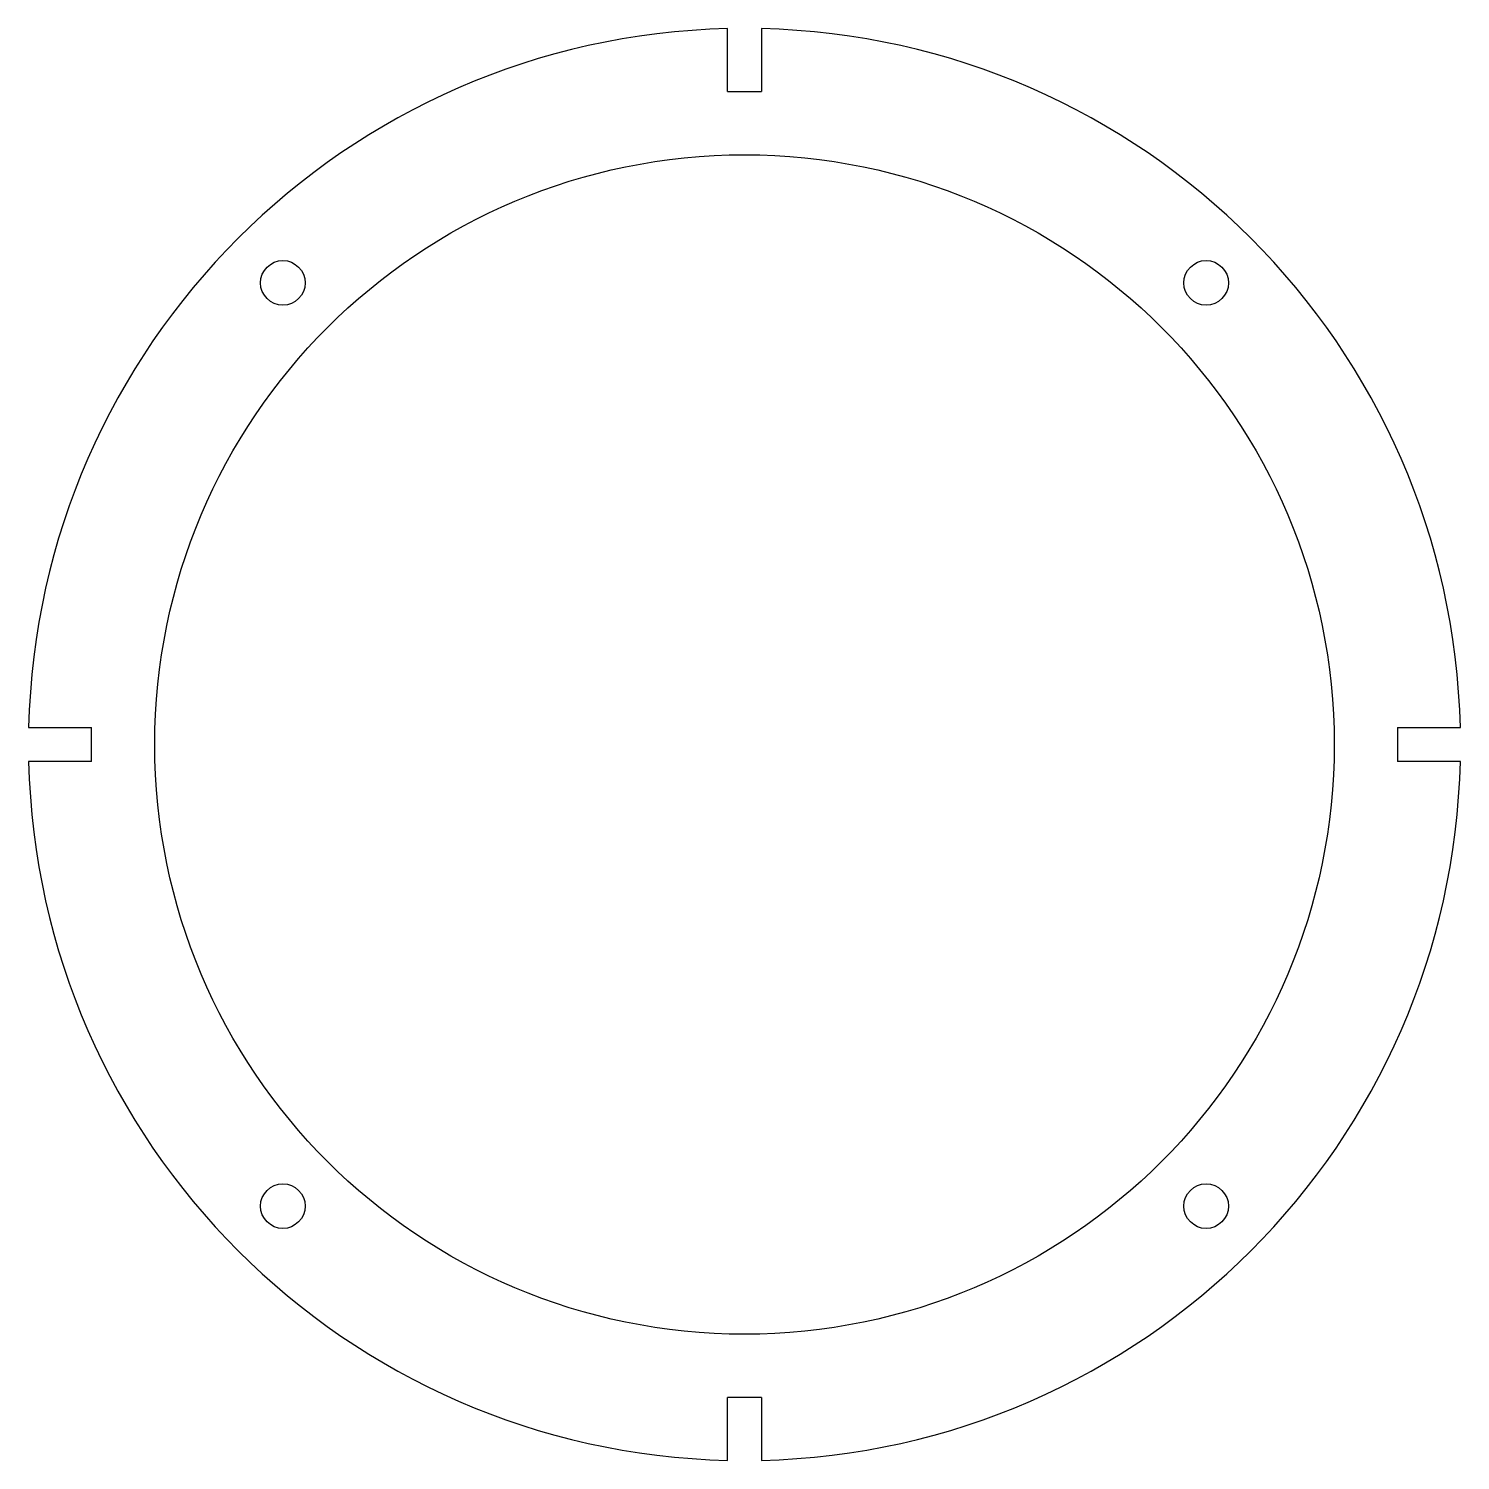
# Model space of a CAD drawing. Header units: millimetres. Extents: x -85 to 85, y -85 to 85.
import ezdxf

# ---------------------------------------------------------------- set-up
doc = ezdxf.new("R2010")
doc.units = ezdxf.units.MM
doc.layers.get('0').update_dxf_attribs({"linetype": 'CONTINUOUS'})

msp = doc.modelspace()

# ---------------------------------------------------------------- linework, layer by layer
at = {"color": 7, "linetype": 'CONTINUOUS', "lineweight": 25}
for p, q in [((-2, 77.5), (-2, 84.98)), ((2, 84.98), (2, 77.5)), ((-2, 77.5), (2, 77.5)), ((-84.98, 2), (-77.5, 2)), ((-77.5, -2), (-77.5, 2)), ((77.5, 2), (84.98, 2)), ((77.5, 2), (77.5, -2)), ((-77.5, -2), (-84.98, -2)), ((84.98, -2), (77.5, -2)), ((2, -77.5), (-2, -77.5)), ((-2, -84.98), (-2, -77.5)), ((2, -77.5), (2, -84.98))]:
    msp.add_line(p, q, dxfattribs=at)
for centre, radius in [((0, 0), 70), ((-54.8, 54.8), 2.65), ((54.8, 54.8), 2.65), ((-54.8, -54.8), 2.65), ((54.8, -54.8), 2.65)]:
    msp.add_circle(centre, radius, dxfattribs=at)
for start, end in [(91.3483, 178.6517), (1.3483, 88.6517), (181.3483, 268.6517), (271.3483, 358.6517)]:
    msp.add_arc((0, 0), 85, start, end, dxfattribs=at)

doc.saveas('drawing.dxf')
